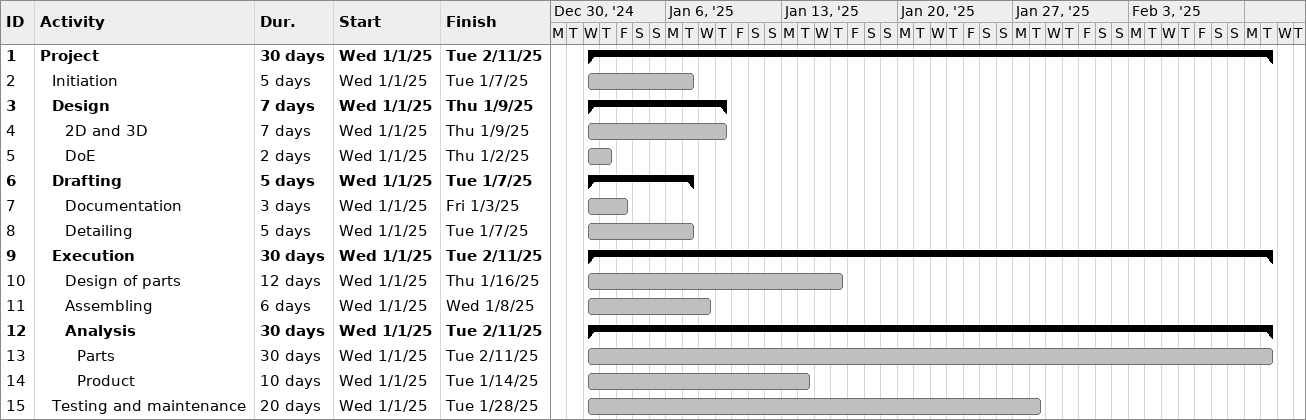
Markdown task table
| ID | Level | Task | Duration | Start | Finish |
|---|---|---|---|---|---|
| 1 | 1 | **Project** | 30d | 2025-01-01 | 2025-02-11 |
| 2 | 2 | Initiation | 5d | 2025-01-01 | 2025-01-07 |
| 3 | 2 | **Design** | 7d | 2025-01-01 | 2025-01-09 |
| 4 | 3 | 2D and 3D | 7d | 2025-01-01 | 2025-01-09 |
| 5 | 3 | DoE | 2d | 2025-01-01 | 2025-01-02 |
| 6 | 2 | **Drafting** | 5d | 2025-01-01 | 2025-01-07 |
| 7 | 3 | Documentation | 3d | 2025-01-01 | 2025-01-03 |
| 8 | 3 | Detailing | 5d | 2025-01-01 | 2025-01-07 |
| 9 | 2 | **Execution** | 30d | 2025-01-01 | 2025-02-11 |
| 10 | 3 | Design of parts | 12d | 2025-01-01 | 2025-01-16 |
| 11 | 3 | Assembling | 6d | 2025-01-01 | 2025-01-08 |
| 12 | 3 | **Analysis** | 30d | 2025-01-01 | 2025-02-11 |
| 13 | 4 | Parts | 30d | 2025-01-01 | 2025-02-11 |
| 14 | 4 | Product | 10d | 2025-01-01 | 2025-01-14 |
| 15 | 2 | Testing and maintenance | 20d | 2025-01-01 | 2025-01-28 |
